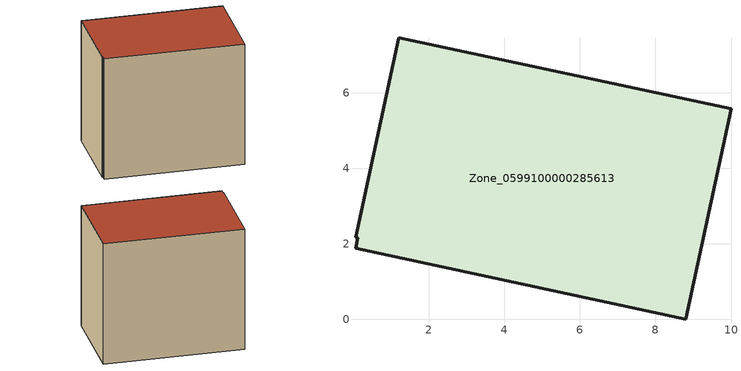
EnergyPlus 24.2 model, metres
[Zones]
Zone_0599100000285613
 floor ground (C_G): 0.12,2.17 0.06,2.18 1.2,7.46 10,5.58 8.8,0 0.05,1.88 z0
 wall outside (C_F): 8.8,0 10,5.58 1.2,7.46 0.06,2.18 0.12,2.17 0.05,1.88 8.8,0 z0:8.18
 roof outside (C_R): 0.12,2.17 0.05,1.88 8.8,0 10,5.58 1.2,7.46 0.06,2.18 z8.18
[BUILDING]
Pand.0599100000285613: North Axis=0; Terrain=City; Loads Convergence Tolerance Value=0.04; Temperature Convergence Tolerance Value=0.4; Solar Distribution=FullExterior; Maximum Number of Warmup Days=25; Minimum Number of Warmup Days=1
[Site:Location]
Rotterdam.The.Hague.AP_ZH_NLD Design_Conditions: Latitude=51.96; Longitude=4.45; Time Zone=1; Elevation=-4.5
[SITE:GROUNDTEMPERATURE:BUILDINGSURFACE]
18, 18, 18, 18, 18, 18, 18, 18, 18, 18, 18, 18
[MATERIAL] Thermal Absorptance=0.9; Solar Absorptance=0.7; Visible Absorptance=0.7
Name | Roughness | Thickness | Conductivity | Density | Specific Heat
G.TC.1975-1991 | MediumSmooth | 0.15 | 0.288461 | 540 | 1210
F.TC.1975-1991 | Rough | 0.3 | 0.230769 | 1920 | 840
R.TC.1975-1991 | MediumRough | 0.2 | 0.153846 | 1500 | 1000
[CONSTRUCTION]
C_G: G.TC.1975-1991
C_F: F.TC.1975-1991
C_R: R.TC.1975-1991
[ZONE]
Zone_0599100000285613: Type=1; Multiplier=1; Ceiling Height=Autocalculate; Volume=Autocalculate; Floor Area=autocalculate; Part of Total Floor Area=Yes
[ZONEINFILTRATION:DESIGNFLOWRATE]
Infil_Zone_0599100000285613: Zone or ZoneList or Space or SpaceList=Zone_0599100000285613; Schedule=AlwaysOn; Design Flow Rate Calculation Method=Flow/Area; Flow Rate per Floor Area=0.003; Constant Term Coefficient=1; Temperature Term Coefficient=0; Velocity Term Coefficient=0; Velocity Squared Term Coefficient=0
[HVACTEMPLATE:ZONE:IDEALLOADSAIRSYSTEM]
Zone_0599100000285613: Maximum Heating Supply Air Temperature=50; Minimum Cooling Supply Air Temperature=13; Maximum Heating Supply Air Humidity Ratio=0.0156; Minimum Cooling Supply Air Humidity Ratio=0.0077; Heating Limit=NoLimit; Cooling Limit=NoLimit; Dehumidification Control Type=ConstantSensibleHeatRatio; Cooling Sensible Heat Ratio=0.7; Dehumidification Setpoint=60; Humidification Control Type=None; Humidification Setpoint=30; Outdoor Air Method=None; Outdoor Air Flow Rate per Person=0.00944; Outdoor Air Flow Rate per Zone Floor Area=0; Outdoor Air Flow Rate per Zone=0; Demand Controlled Ventilation Type=None; Outdoor Air Economizer Type=NoEconomizer; Heat Recovery Type=None; Sensible Heat Recovery Effectiveness=0.7; Latent Heat Recovery Effectiveness=0.65
[ZONECONTROL:THERMOSTAT]
ThermostatControl_Zone_0599100000285613: Zone or ZoneList=Zone_0599100000285613; Control Type Schedule=DualSetpointControlType; Control 1=Thermostat_Zone_0599100000285613; Temperature Difference Between Cutout And Setpoint=0
[THERMOSTATSETPOINT:DUALSETPOINT]
Thermostat_Zone_0599100000285613: Heating Setpoint Temperature Schedule=HeatingSetpoint_Zone_0599100000285613; Cooling Setpoint Temperature Schedule=CoolingSetpoint_Zone_0599100000285613
[SCHEDULE:COMPACT]
HeatingSetpoint_Zone_0599100000285613: Through: 12/31, For: AllDays, Until: 24:00, 21
CoolingSetpoint_Zone_0599100000285613: Through: 12/31, For: AllDays, Until: 24:00, 24
DualSetpointControlType: Through: 12/31, For: AllDays, Until: 24:00, 4
AlwaysOn: Through: 12/31, For: AllDays, Until: 24:00, 1
